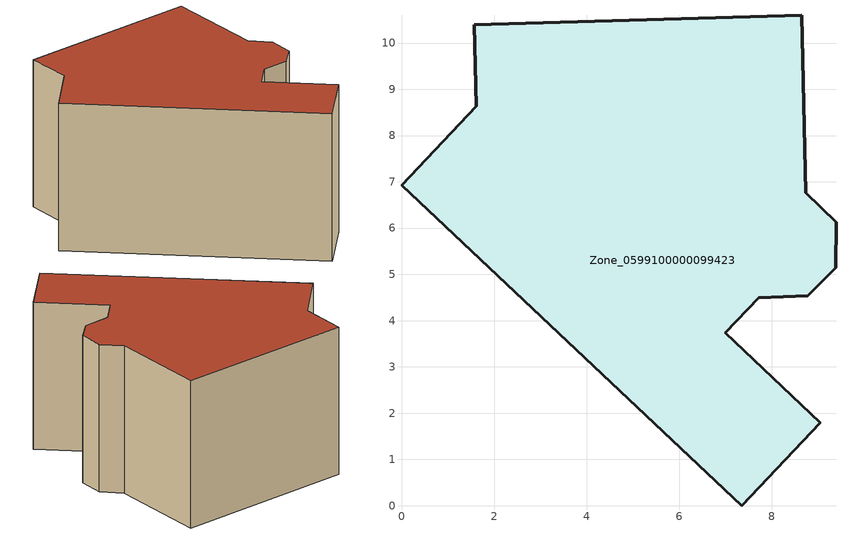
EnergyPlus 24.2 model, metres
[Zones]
Zone_0599100000099423
 floor ground (C_G): 8.65,10.6 8.74,6.77 9.39,6.13 9.38,5.14 8.78,4.54 7.72,4.5 7,3.74 9.05,1.79 7.35,0 0,6.93 1.61,8.63 1.57,10.4 z0
 wall outside (C_F): 0,6.93 7.35,0 9.05,1.79 7,3.74 7.72,4.5 8.78,4.54 9.38,5.14 9.39,6.13 8.74,6.77 8.65,10.6 1.57,10.4 1.61,8.63 0,6.93 z0:6.01
 roof outside (C_R): 8.74,6.77 8.65,10.6 1.57,10.4 1.61,8.63 0,6.93 7.35,0 9.05,1.79 7,3.74 7.72,4.5 8.78,4.54 9.38,5.14 9.39,6.13 z6.01
[BUILDING]
Pand.0599100000099423: North Axis=0; Terrain=City; Loads Convergence Tolerance Value=0.04; Temperature Convergence Tolerance Value=0.4; Solar Distribution=FullExterior; Maximum Number of Warmup Days=25; Minimum Number of Warmup Days=1
[Site:Location]
Rotterdam.The.Hague.AP_ZH_NLD Design_Conditions: Latitude=51.96; Longitude=4.45; Time Zone=1; Elevation=-4.5
[SITE:GROUNDTEMPERATURE:BUILDINGSURFACE]
18, 18, 18, 18, 18, 18, 18, 18, 18, 18, 18, 18
[MATERIAL] Thermal Absorptance=0.9; Solar Absorptance=0.7; Visible Absorptance=0.7
Name | Roughness | Thickness | Conductivity | Density | Specific Heat
G.TC.1975-1991 | MediumSmooth | 0.15 | 0.288461 | 540 | 1210
F.TC.1975-1991 | Rough | 0.3 | 0.230769 | 1920 | 840
R.TC.1975-1991 | MediumRough | 0.2 | 0.153846 | 1500 | 1000
[CONSTRUCTION]
C_G: G.TC.1975-1991
C_F: F.TC.1975-1991
C_R: R.TC.1975-1991
[ZONE]
Zone_0599100000099423: Type=1; Multiplier=1; Ceiling Height=Autocalculate; Volume=Autocalculate; Floor Area=autocalculate; Part of Total Floor Area=Yes
[ZONEINFILTRATION:DESIGNFLOWRATE]
Infil_Zone_0599100000099423: Zone or ZoneList or Space or SpaceList=Zone_0599100000099423; Schedule=AlwaysOn; Design Flow Rate Calculation Method=Flow/Area; Flow Rate per Floor Area=0.003; Constant Term Coefficient=1; Temperature Term Coefficient=0; Velocity Term Coefficient=0; Velocity Squared Term Coefficient=0
[HVACTEMPLATE:ZONE:IDEALLOADSAIRSYSTEM]
Zone_0599100000099423: Maximum Heating Supply Air Temperature=50; Minimum Cooling Supply Air Temperature=13; Maximum Heating Supply Air Humidity Ratio=0.0156; Minimum Cooling Supply Air Humidity Ratio=0.0077; Heating Limit=NoLimit; Cooling Limit=NoLimit; Dehumidification Control Type=ConstantSensibleHeatRatio; Cooling Sensible Heat Ratio=0.7; Dehumidification Setpoint=60; Humidification Control Type=None; Humidification Setpoint=30; Outdoor Air Method=None; Outdoor Air Flow Rate per Person=0.00944; Outdoor Air Flow Rate per Zone Floor Area=0; Outdoor Air Flow Rate per Zone=0; Demand Controlled Ventilation Type=None; Outdoor Air Economizer Type=NoEconomizer; Heat Recovery Type=None; Sensible Heat Recovery Effectiveness=0.7; Latent Heat Recovery Effectiveness=0.65
[ZONECONTROL:THERMOSTAT]
ThermostatControl_Zone_0599100000099423: Zone or ZoneList=Zone_0599100000099423; Control Type Schedule=DualSetpointControlType; Control 1=Thermostat_Zone_0599100000099423; Temperature Difference Between Cutout And Setpoint=0
[THERMOSTATSETPOINT:DUALSETPOINT]
Thermostat_Zone_0599100000099423: Heating Setpoint Temperature Schedule=HeatingSetpoint_Zone_0599100000099423; Cooling Setpoint Temperature Schedule=CoolingSetpoint_Zone_0599100000099423
[SCHEDULE:COMPACT]
HeatingSetpoint_Zone_0599100000099423: Through: 12/31, For: AllDays, Until: 24:00, 21
CoolingSetpoint_Zone_0599100000099423: Through: 12/31, For: AllDays, Until: 24:00, 24
DualSetpointControlType: Through: 12/31, For: AllDays, Until: 24:00, 4
AlwaysOn: Through: 12/31, For: AllDays, Until: 24:00, 1
